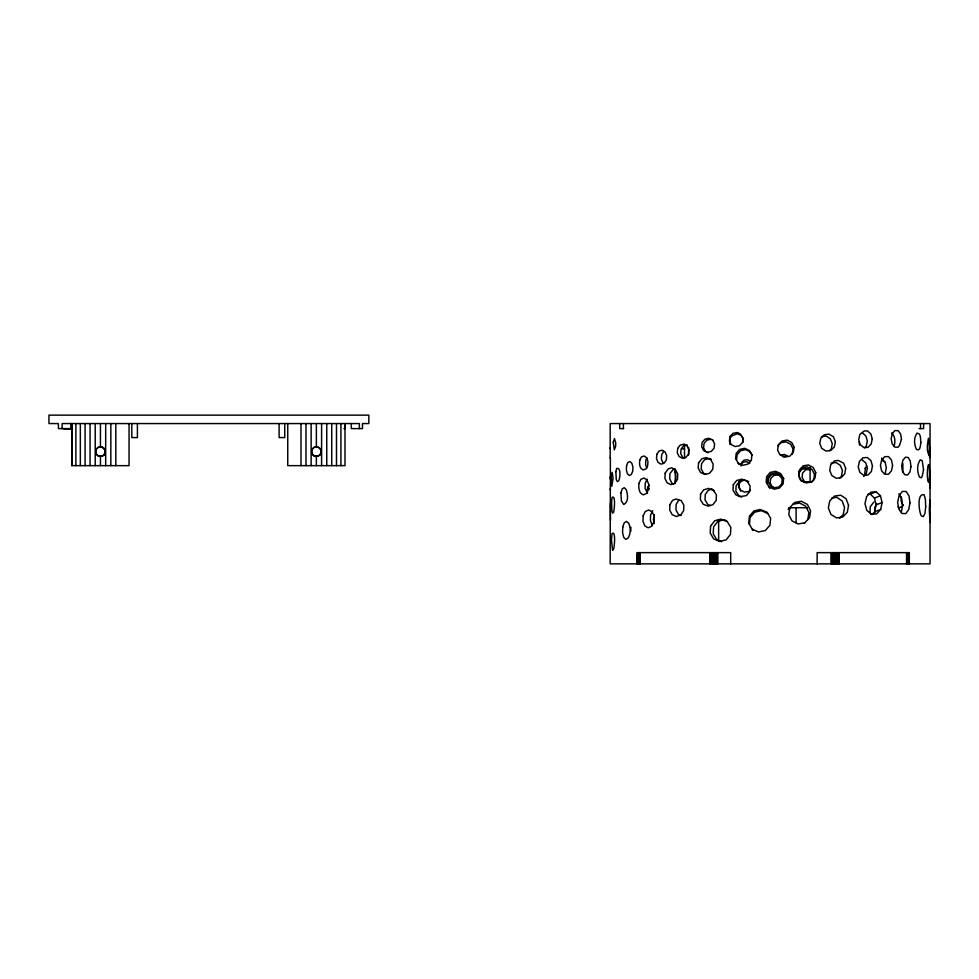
<?xml version="1.0" encoding="UTF-8"?>
<svg xmlns="http://www.w3.org/2000/svg" width="979" height="979" viewBox="0 0 979 979"><rect width="100%" height="100%" fill="white"/><g stroke="black" fill="none" stroke-linecap="round" stroke-linejoin="round"><path stroke-width="1.47" d="M62.105 428.606L62.105 423.564L359.366 423.564L359.366 428.606M70.831 423.564L70.831 428.606L58.41 428.606L58.41 423.564L48.95 423.564L48.95 415.145L368.826 415.145L368.826 423.564L362.475 423.564L362.475 428.606L351.314 428.606L351.314 423.564M71.797 428.888L71.797 423.564L71.834 465.649M100.445 423.564L100.445 446.852A4.773 4.76 -89.3 0 1 105.218 451.625A4.773 4.76 -89.3 0 1 100.445 456.398L100.445 465.649M345.11 423.564L345.11 428.606L343.923 428.606M718.635 540.53L718.635 519.665M920.517 428.606L920.517 423.564M929.597 457.597L929.548 450.034M901.231 497.063L901.157 501.175L902.907 505.727M874.749 512.653L874.883 507.171L876.792 503.916M610.174 458.282L610.174 423.564L930.05 423.564L930.05 563.855L610.174 563.855L610.382 457.597M630.77 531.364L630.892 527.204M859.476 444.98L859.17 441.823M674.972 483.687L675.265 481.827A8.321 1.395 90 0 0 675.265 471.927L674.972 470.067M610.174 476.871L610.394 479.184M610.394 488.472L610.174 490.051M930.05 521.623L929.989 522.602L929.304 509.533L929.891 499.988L930.05 500.795M610.419 503.475L610.48 520.412M610.174 448.81L610.247 447.758L610.358 448.48M767.01 483.577L767.475 478.046L771.06 473.885L776.445 472.735L781.548 475.023M929.732 487.909L929.732 472.992M783.567 478.413L783.102 483.944L779.468 488.031L774.095 489.182L769.004 486.93M749.449 524.45L750.11 517.45L754.674 512.176L761.417 510.659L767.793 513.498M736.538 459.946L737.114 454.709L740.565 450.756L745.594 449.655L750.281 451.796M798.68 476.736L799.17 472.429L802.07 469.271L806.292 468.464L810.147 470.312M807.871 519.506L808.85 512.519L805.729 506.204L799.659 503.035L792.917 504.258M789.808 507.611L788.793 514.648L791.987 520.877L798.13 523.973L804.824 522.786M792.219 454.219L793.014 448.969L790.677 444.233L786.064 441.847L780.948 442.716L778.06 445.714M729.624 442.141L730.297 437.784L732.427 435.533L737.591 433.77L741.433 435.655L743.391 439.51L742.939 442.41M902.883 472.429L902.883 463.556M647.058 491.079L647.841 486.906L649.273 485.229M901.353 511.882L902.589 505.14L901.647 498.238L898.893 493.795M740.968 466.004L741.605 462.529L744.113 460.13L747.528 459.751L750.526 461.513M894.047 446.436C895.442 441.872 895.32 436.414 891.71 432.902M872.228 514.44L874.7 511.723L876.095 504.834L874.455 498.054L870.196 494.077L867.859 494.224M880.696 509.447L882.079 502.557L880.451 495.79L876.205 491.801L870.918 492.143L866.537 496.72L864.971 503.683L866.807 510.365L871.371 514.232L876.621 513.902L880.696 509.447L874.7 511.723M885.236 473.298L886.338 467.864L885.212 462.431L882.263 459.078M654.498 514.673L653.385 519.763L654.143 523.618M865.509 468.451L864.922 471.927A8.321 1.395 -90 0 0 864.714 474.277M902.883 504.736L902.234 506.351L899.493 507.844L898.037 506.828M647.131 479.184L645.259 483.198L645.088 488.386L647.535 493.379M652.687 510.708L650.57 515.064L650.411 520.571L652.283 525.123M646.923 457.976L645.822 460.13L645.577 464.45L646.825 468.182M678.802 500.098L676.122 504.454L675.987 509.937L678.447 514.452L681.054 515.603M663.738 451.454L661.657 454.709L661.351 459.029L662.918 462.761M864.946 468.513L866.696 466.041M798.509 471.45L801.887 467.766L807.161 466.836L811.97 469.406L814.504 474.423L813.806 479.967L811.97 481.949M863.747 476.54L866.268 473.848L867.345 468.354L865.815 463.018L862.181 459.91M788.107 509.386L794.605 502.496L801.36 501.272L807.418 504.442L810.551 510.744L809.572 517.744L804.065 523.557M839.688 477.997L841.475 476.1L842.405 470.556L840.325 465.368L836.042 462.529L831.085 463.189M839.566 518.295L843.286 514.428L844.547 507.452L843.103 503.524L842.099 500.893L836.751 497.332L831.856 497.981M864.665 447.88L866.268 446.228L867.321 441.076L865.901 436.022L862.475 433.024M829.519 450.695L831.293 448.92L832.285 443.695L830.339 438.788L826.203 436.083L821.344 436.683M742.547 480.004L739.475 483.002L738.79 487.309L740.773 491.274M750.318 489.953L748.702 491.531L744.395 492.094L740.516 489.989L738.533 486.012L739.206 481.717L740.883 480.089M740.87 464.474L743.379 462.088L746.781 461.696L749.792 463.471M873.831 502.056L870.209 506.828L870.074 512.311L871.237 514.575M870.196 494.077L876.205 491.801M874.455 498.054L880.451 495.79M876.095 504.834L882.079 502.557M673.528 469.112L669.966 473.506L669.722 478.707L671.827 483.088L673.528 483.969M712.014 489.121L708.331 490.234L705.21 494.542L705.051 500.024L707.903 504.589L710.301 505.531M687.136 444.894L683.562 445.837L681.103 449.08L680.699 453.412L682.485 457.156L684.7 458.319M710.84 439.253L706.862 440.146L704.097 443.389L703.571 447.721L705.48 451.503M707.242 452.298L711.231 451.417L714.058 448.211L714.597 443.879L712.639 440.073M808.911 481.607L804.726 482.414L800.798 480.554L799.39 478.009M809.719 469.137L805.497 469.944L802.584 473.102L802.107 477.409L804.224 481.227L806.831 482.476M781.12 455.076L784.522 454.501L787.654 456.079M782.674 456.667L786.076 456.092M778.072 474.803L773.728 475.5L770.693 478.596L770.118 482.904L772.211 486.783L774.866 488.105M623.611 428.606L619.695 428.606L619.695 423.564M919.097 428.606L923.625 428.606L923.625 423.564M63.721 428.888L72.532 428.888M681.592 448.81L684.517 448.81M788.903 507.734L807.32 507.734M909.332 552.633L817.135 552.633L817.135 563.855M748.654 481.631L744.799 480.077L739.524 481.423L736.147 485.67L735.878 491.177L738.827 495.827L741.727 497.002M726.577 520.755L724.093 519.714L717.754 521.428L713.605 526.8L713.214 533.739L716.689 539.625L721.547 541.681M752.239 529.186L758.578 531.976L765.345 530.496L769.935 525.27L770.608 518.295L767.071 512.225L760.071 509.508L753.965 510.903L749.388 516.178L748.739 523.165L752.949 530.471M711.439 459.432L709.224 458.441L704.611 459.677L701.576 463.691L701.209 468.904L703.632 473.346L705.602 474.228M738.129 463.14L742.804 465.27L747.834 464.181L751.321 460.277L751.909 455.039L750.073 451.735M713.177 440.403L708.967 438.262L704.978 439.155L702.2 442.373L701.674 446.718L703.595 450.499L707.952 452.714M779.627 475.513L782.025 476.761M780.153 475.831L776.188 473.812L771.856 474.509L768.796 477.593L768.209 481.901L770.338 485.792L774.316 487.762L778.648 487.065L779.627 486.073L781.658 483.956L782.233 479.637L780.165 475.77M885.2 462.333L882.556 460.595L881.589 458.111M647.67 487.248L649.236 489.023M783.714 478.67L780.679 473.567L775.576 471.291L770.204 472.441L766.618 476.602L766.153 482.145L769.861 488.374M752.251 455.37L749.363 450.462L744.676 448.309L739.634 449.41L736.184 453.363L735.608 458.6L739.047 464.487M674.849 468.868L675.29 471.927A8.321 1.395 90 0 1 675.29 481.827M674.653 469.002L675.473 472.429M71.761 423.564L71.822 465.649L129.057 465.649L129.057 423.564M909.307 552.633L909.332 563.855M909.148 552.633L909.124 563.855M908.781 552.633L908.781 563.855M908.561 552.633L908.561 563.855M908.292 552.633L908.292 563.855M906.933 552.633L906.933 563.855M906.53 552.633L906.53 563.855M839.027 552.633L839.027 563.855M838.673 552.633L838.673 563.855M837.021 552.633L837.021 563.855M836.58 552.633L836.58 563.855M836.127 552.633L836.127 563.855M835.662 552.633L835.662 563.855M835.209 552.633L835.209 563.855M834.744 552.633L834.744 563.855M834.304 552.633L834.304 563.855M833.863 552.633L833.863 563.855M833.447 552.633L833.447 563.855M833.043 552.633L833.043 563.855M832.676 552.633L832.676 563.855M831.452 552.633L831.452 563.855M831.232 552.633L831.232 563.855M810.086 467.203L810.086 482.414M796.098 507.734L796.098 522.639M730.701 563.855L730.701 552.633L637.231 552.633L637.231 563.855M729.857 436.781L729.857 444.38M717.668 552.633L717.668 563.855M717.472 552.633L717.472 563.855M716.322 552.633L716.322 563.855M715.967 552.633L715.967 563.855M715.576 552.633L715.576 563.855M715.159 552.633L715.159 563.855M714.743 552.633L714.743 563.855M714.303 552.633L714.303 563.855M713.85 552.633L713.85 563.855M713.385 552.633L713.385 563.855M712.932 552.633L712.932 563.855M712.467 552.633L712.467 563.855M712.014 552.633L712.014 563.855M710.338 552.633L710.338 563.855M709.971 552.633L709.971 563.855M688.604 447.427L688.604 455.039M684.517 444.282L684.517 457.952M640.254 552.633L640.254 563.855M639.85 552.633L639.85 563.855M638.418 552.633L638.418 563.855M638.137 552.633L638.137 563.855M637.892 552.633L637.892 563.855M637.684 552.633L637.513 563.855M637.378 552.633L637.353 563.855M623.403 423.564L623.403 428.606M344.987 423.564L344.987 465.649L287.753 465.649L287.753 423.564M340.925 423.564L340.925 465.649M336.495 423.564L336.495 465.649M331.734 423.564L331.734 465.649M326.753 423.564L326.753 465.649M321.601 423.564L321.601 465.649M316.364 423.564L316.376 446.852M316.364 456.385L316.364 465.649M311.138 423.564L311.138 465.649M305.986 423.564L305.986 465.649M300.994 423.564L300.994 465.649M284.73 423.564L284.73 437.589L279.113 437.589L279.113 423.564M137.415 423.564L137.415 437.589L131.798 437.589L131.798 423.564M115.816 423.564L115.816 465.649M110.835 423.564L110.835 465.649M105.683 423.564L105.683 465.649M95.22 423.564L95.22 465.649M90.068 423.564L90.068 465.649M85.075 423.564L85.075 465.649M80.327 423.564L80.327 465.649M75.885 423.564L75.885 465.649M714.266 490.675A5.617 5.617 0 0 1 711.623 488.998M611.434 539.796L612.573 550.369L613.588 549.109C614.433 546.845 615.926 530.141 612.059 533.531L611.434 539.796M611.165 476.198L611.826 486.33L613.087 478.107L612.132 472.331L611.165 476.198M613.258 442.092L614.322 449.826L615.632 446.326L615.705 442.863L614.482 438.604L613.258 442.092M611.569 501.248L611.912 511.026L612.658 513.18L613.637 512.09C614.384 509.79 615.791 494.664 612.12 497.369L611.569 501.248M620.919 492.865L621.408 500.954L623.721 504.515C628.959 502.019 627.759 494.187 626.217 489.671L624.198 487.689L622.179 488.9L620.919 492.865M669.881 504.699L669.746 510.181L672.218 514.697L676.367 516.52L680.821 514.954L683.672 510.597L683.807 505.115L681.2 500.599L676.11 499.033L672.573 500.342L669.881 504.699M643.154 515.884L642.995 521.391L644.867 525.943L648.159 527.791L651.72 526.225L654.082 521.844L654.266 516.337L652.161 511.809L648.698 509.973L646.874 510.781L645.271 511.527L643.154 515.884M700.56 494.199L700.401 499.682L702.016 502.349L703.203 504.234L708.013 506.131L712.981 504.65L716.236 500.342L716.395 494.872L713.422 490.295L708.539 488.399L703.632 489.879L700.56 494.199M622.754 527.179L622.583 532.723L623.733 537.385L625.826 539.38L628.298 537.899C630.672 533.433 630.77 528.011 628.799 523.373L626.45 521.428L625.397 522.052L624.174 522.872L622.754 527.179M615.852 471.658L616.293 479.796L617.394 481.644L618.704 480.824C620.184 478.082 621.151 466.775 616.672 468.488L615.852 471.658M638.969 483.345C638.528 487.456 638.589 493.269 643.338 494.836L646.434 493.526L648.587 489.512L648.783 484.324L646.935 479.93L643.949 478.021L640.853 479.331L638.969 483.345M929.487 448.125L928.838 455.284L927.48 450.781L927.333 445.531L928.398 438.286L929.487 448.125M626.56 465.625L626.364 469.932L627.355 473.701L629.167 475.476L631.235 474.582L632.715 471.352L632.936 467.044L631.834 463.287L629.827 461.525L627.882 462.406L626.56 465.625M665.169 473.138L664.925 478.339L667.029 482.72L670.811 484.629L674.8 483.32L677.48 479.294L677.749 474.105L675.473 469.712L671.643 467.803L668.167 468.941L665.169 473.138M733.283 484.752L733.014 490.259L735.963 494.909L740.148 496.598L746.341 495.619L749.792 491.397L750.073 485.939L747.063 481.215L741.911 479.147L740.148 479.588L736.673 480.505L733.283 484.752M929.597 474.974L928.875 482.439L928.08 481.558C925.95 474.521 929.144 451.429 929.597 474.974M639.752 460.142C639.299 463.618 639.263 468.476 643.215 469.932L645.834 469.014L647.67 465.771L647.951 461.464L646.519 457.719L644.072 455.981L641.453 456.912L639.752 460.142M710.583 526.09L710.191 533.041L711.231 534.84L713.667 538.915L719.736 541.485L726.185 539.796L730.444 534.461L730.872 527.522L727.275 521.611L720.691 519.115L714.731 520.73L710.583 526.09M698.541 462.834L698.174 468.048L700.597 472.478L702.016 473.126L704.978 474.46L709.628 473.224L712.773 469.247L713.153 464.034L710.619 459.567L706.202 457.585L702.016 458.698L698.541 462.834M656.836 454.378L656.517 458.686L658.084 462.431L660.947 464.144L664.154 463.214L666.344 459.971L666.675 455.651L665.022 451.919L662.037 450.181L660.629 450.597L658.916 451.123L656.836 454.378M677.688 448.406L677.272 452.726L679.071 456.483L682.387 458.221L686.01 457.303L688.543 454.072L688.971 449.74L687.123 445.983L683.721 444.221L680.148 445.151L677.688 448.406M925.706 506.522L925.02 513.131L923.393 516.594L921.3 515.909C919.048 511.882 916.625 493.037 924.103 494.738L925.412 499.523L925.706 506.522M815.727 472.527L815.03 478.07L811.371 482.023L806.109 482.928L801.275 480.432L798.705 475.476L800.088 469.174L803.11 465.882L808.385 464.952L813.194 467.509L815.727 472.527M923.54 469.822L922.218 476.283L921.374 477.752L919.514 477.152C917.066 471.768 916.723 464.817 920.284 459.824L922.218 460.644L923.54 469.822M920.872 442.41C920.382 444.625 920.627 451.649 916.589 449.532C913.945 444.552 913.627 437.748 917.09 433.097C921.459 433.183 920.199 439.595 920.872 442.41M794.116 447.256L793.308 452.494L789.674 456.238L784.558 457.12L779.933 454.745L777.559 450.071L778.378 444.809L780.153 442.961L782.05 441.003L787.165 440.122L791.778 442.52L794.116 447.256M730.04 436.499L729.367 440.844L731.325 444.686L735.156 446.559L739.414 445.751L742.461 442.594L743.134 438.249L740.148 433.868L737.334 432.498L733.075 433.305L730.04 436.499M845.66 468.329L844.73 473.873L841.157 477.666L836.237 478.29L831.844 475.525L829.715 470.385L830.669 464.829L834.341 460.962L838.208 460.436L843.592 463.153L845.66 468.329M910.947 466.616L909.993 471.902L907.631 475.011L904.804 474.717L902.43 471.205L901.671 465.723L902.822 460.375L905.428 457.193L908.206 457.499L910.262 460.938L910.947 466.616M848.548 505.335L847.288 512.311L842.686 517.108L836.482 517.903L830.951 514.44L828.356 507.966L829.727 500.942L834.487 496.059L838.208 495.545L840.753 495.227L846.101 498.788L848.548 505.335M909.956 502.888L908.708 509.631L905.759 513.632L901.916 513.449L898.795 509.129L897.645 502.288L899.163 495.46L902.454 491.36L906.248 491.544L909.014 495.986L909.956 502.888M835.368 441.7L834.377 446.913L830.828 450.462L826.007 451.038L821.76 448.394L819.766 443.524L820.781 438.286L824.416 434.688L828.993 434.125L833.423 436.793L835.368 441.7M901.463 439.192L899.505 445.482L897.988 447.244L894.794 447.097L892.163 443.854L891.147 438.727L892.261 433.636L894.953 430.564L898.147 430.711L899.505 432.449L900.607 434.015L901.463 439.192M872.473 465.931L871.383 471.437L868.018 475.023L863.674 475.329L859.856 472.306L858.228 467.02L859.391 461.488L862.903 457.817L864.127 457.719L867.284 457.499L870.931 460.595L872.473 465.931M872.252 438.91L871.163 444.062L867.957 447.379L863.833 447.587L860.235 444.65L858.718 439.644L859.856 434.456L864.127 431.017L867.37 430.858L870.808 433.856L872.252 438.91M892.579 465.404L891.465 470.826L888.54 474.191L884.796 474.24L881.651 470.96L880.439 465.563L881.614 460.106L884.747 456.667L888.504 456.606L891.441 459.971L892.579 465.404M103.811 454.99A4.773 4.76 -90 0 0 101.669 447.011A4.773 4.76 -90 0 0 95.844 452.861A4.773 4.76 -90 0 0 103.811 454.99M98.059 455.749A4.773 4.773 0 0 0 105.218 451.625A4.773 4.773 0 0 0 98.059 447.489A4.773 4.773 0 0 0 98.059 455.749M313.978 455.749A4.773 4.773 0 0 0 321.136 451.625A4.773 4.773 0 0 0 313.978 447.489A4.773 4.773 0 0 0 313.978 455.749M319.754 454.99A4.773 4.76 -90 0 0 317.612 447.011A4.773 4.76 -90 0 0 311.775 452.861A4.773 4.76 -90 0 0 319.754 454.99"/></g></svg>
